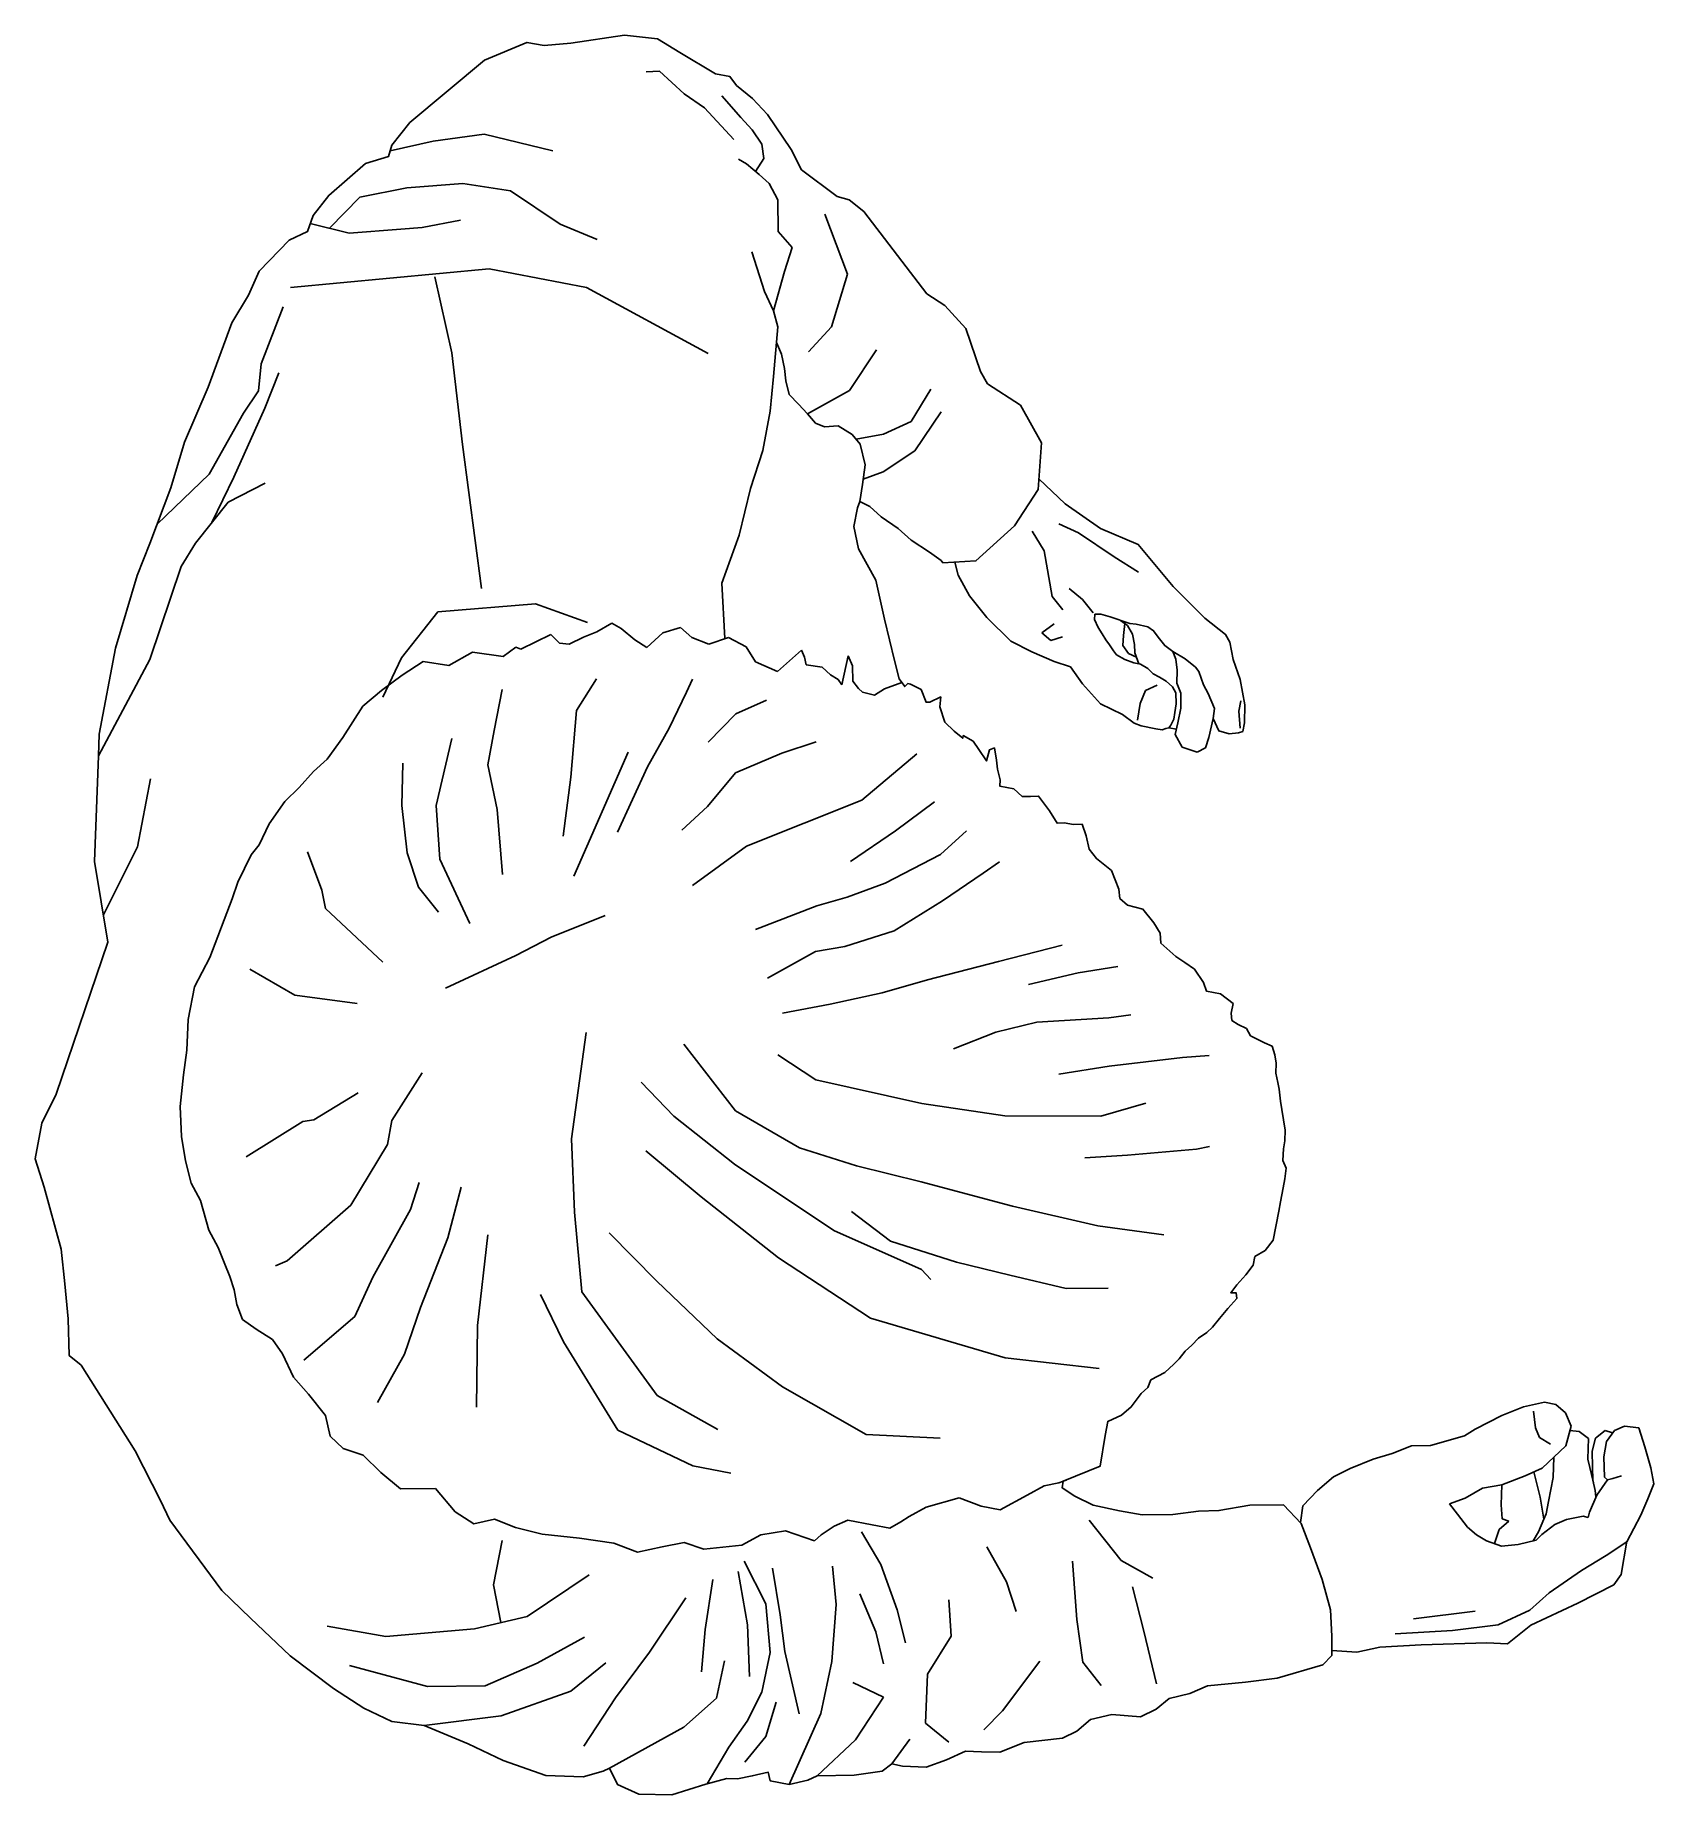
# Model space of a CAD drawing. Extents: x -0.187 to 0.363, y -0.259 to 0.339.
import ezdxf

# ---------------------------------------------------------------- set-up
doc = ezdxf.new("R2010")
doc.units = 0
doc.header["$MEASUREMENT"] = 0

msp = doc.modelspace()

# ---------------------------------------------------------------- linework, layer by layer
for p, q in [((0.02502, 0.32709), (0.02044, 0.32685)), ((0.03336, 0.31938), (0.02502, 0.32709)), ((0.04031, 0.31463), (0.03336, 0.31938)), ((0.05271, 0.31128), (0.04614, 0.31865)), ((0.05027, 0.30379), (0.04031, 0.31463)), ((-0.05206, 0.30329), (-0.03467, 0.30565)), ((-0.03467, 0.30565), (-0.01127, 0.29996)), ((0.05646, 0.30713), (0.05271, 0.31128)), ((0.05981, 0.3022), (0.05646, 0.30713)), ((-0.06668, 0.29996), (-0.05206, 0.30329)), ((0.0605, 0.29741), (0.05981, 0.3022)), ((0.05463, 0.29558), (0.05186, 0.29709)), ((0.05885, 0.29196), (0.05463, 0.29558)), ((0.05767, 0.29298), (0.0605, 0.29741)), ((-0.07703, 0.28417), (-0.06103, 0.28742)), ((-0.06103, 0.28742), (-0.04194, 0.28882)), ((-0.04194, 0.28882), (-0.02577, 0.28638)), ((0.06231, 0.28886), (0.05885, 0.29196)), ((0.06529, 0.28326), (0.06231, 0.28886)), ((-0.08736, 0.27364), (-0.07703, 0.28417)), ((-0.02577, 0.28638), (-0.00879, 0.275)), ((0.06538, 0.27251), (0.06529, 0.28326)), ((-0.05576, 0.27386), (-0.04272, 0.27641)), ((0.08129, 0.2784), (0.0889, 0.25798)), ((-0.09385, 0.27524), (-0.08059, 0.27198)), ((-0.08059, 0.27198), (-0.06307, 0.27336)), ((-0.06307, 0.27336), (-0.05576, 0.27386)), ((-0.00879, 0.275), (0.00372, 0.2698)), ((0.0701, 0.26712), (0.06538, 0.27251)), ((0.06068, 0.25214), (0.05635, 0.26558)), ((0.06754, 0.25887), (0.0701, 0.26712)), ((-0.03297, 0.25977), (-0.10061, 0.25345)), ((0.00018, 0.25349), (-0.03297, 0.25977)), ((0.06373, 0.24555), (0.06754, 0.25887)), ((0.0889, 0.25798), (0.0835, 0.24004)), ((-0.04571, 0.23121), (-0.0515, 0.25709)), ((0.04152, 0.23101), (0.00018, 0.25349)), ((0.06373, 0.24555), (0.06068, 0.25214)), ((-0.1106, 0.22755), (-0.10307, 0.24687)), ((0.06528, 0.24009), (0.06373, 0.24555)), ((0.06379, 0.22317), (0.06528, 0.24009)), ((0.0835, 0.24004), (0.07565, 0.23154)), ((0.06653, 0.23079), (0.06481, 0.23478)), ((-0.11152, 0.21832), (-0.1106, 0.22755)), ((-0.04203, 0.2001), (-0.04571, 0.23121)), ((0.06749, 0.22587), (0.06653, 0.23079)), ((0.08966, 0.21843), (0.09882, 0.23228)), ((-0.10933, 0.21237), (-0.10455, 0.22447)), ((0.06269, 0.21134), (0.06379, 0.22317)), ((0.06796, 0.22167), (0.06749, 0.22587)), ((0.06913, 0.21703), (0.06796, 0.22167)), ((-0.11656, 0.2107), (-0.11152, 0.21832)), ((0.0723, 0.21374), (0.06913, 0.21703)), ((0.07531, 0.21049), (0.08966, 0.21843)), ((0.11062, 0.20792), (0.11729, 0.2189)), ((-0.12824, 0.18996), (-0.11656, 0.2107)), ((-0.11986, 0.18892), (-0.10933, 0.21237)), ((0.06017, 0.19806), (0.06269, 0.21134)), ((0.07531, 0.21049), (0.0723, 0.21374)), ((0.07802, 0.20729), (0.07531, 0.21049)), ((0.11192, 0.19793), (0.12082, 0.21113)), ((0.08111, 0.20607), (0.07802, 0.20729)), ((0.08576, 0.20646), (0.08111, 0.20607)), ((0.09056, 0.20349), (0.08576, 0.20646)), ((0.0919, 0.20182), (0.10117, 0.20358)), ((0.10117, 0.20358), (0.11062, 0.20792)), ((-0.03558, 0.15101), (-0.04203, 0.2001)), ((0.05599, 0.18509), (0.06017, 0.19806)), ((0.09324, 0.20014), (0.09056, 0.20349)), ((0.09492, 0.19319), (0.09324, 0.20014)), ((0.10111, 0.19079), (0.11192, 0.19793)), ((0.09408, 0.18644), (0.09492, 0.19319)), ((-0.14593, 0.173), (-0.12824, 0.18996)), ((-0.12735, 0.17347), (-0.11986, 0.18892)), ((-0.12175, 0.18043), (-0.10918, 0.1869)), ((0.09318, 0.18065), (0.09408, 0.18644)), ((0.09431, 0.18829), (0.10111, 0.19079)), ((-0.13296, 0.16651), (-0.12175, 0.18043)), ((0.05212, 0.16919), (0.05599, 0.18509)), ((0.04615, 0.15283), (0.05212, 0.16919)), ((0.15184, 0.17055), (0.15586, 0.16389)), ((0.16759, 0.17001), (0.16086, 0.17311)), ((0.17966, 0.16182), (0.16759, 0.17001)), ((-0.13778, 0.15857), (-0.13296, 0.16651)), ((0.15586, 0.16389), (0.1586, 0.14833)), ((0.18802, 0.15658), (0.17966, 0.16182)), ((-0.1485, 0.12686), (-0.13778, 0.15857)), ((0.04717, 0.13401), (0.04615, 0.15283)), ((0.1644, 0.15102), (0.16896, 0.14727)), ((-0.01726, 0.14578), (-0.05042, 0.14315)), ((0.00044, 0.13945), (-0.01726, 0.14578)), ((0.1586, 0.14833), (0.16221, 0.14378)), ((0.16896, 0.14727), (0.17258, 0.14275)), ((-0.05042, 0.14315), (-0.06286, 0.12741)), ((0.00874, 0.13923), (0.00369, 0.13629)), ((0.01198, 0.13741), (0.00874, 0.13923)), ((0.0321, 0.13779), (0.02606, 0.13594)), ((0.03594, 0.13437), (0.0321, 0.13779)), ((0.15928, 0.13905), (0.15504, 0.13599)), ((0.18428, 0.13847), (0.18189, 0.14022)), ((0.18282, 0.13503), (0.18329, 0.13919)), ((0.18592, 0.13548), (0.18428, 0.13847)), ((-0.01203, 0.13538), (-0.02225, 0.13044)), ((-0.00901, 0.13241), (-0.01203, 0.13538)), ((-0.00578, 0.1321), (-0.00901, 0.13241)), ((-0.00084, 0.13446), (-0.00578, 0.1321)), ((0.00369, 0.13629), (-0.00084, 0.13446)), ((0.01663, 0.13354), (0.01198, 0.13741)), ((0.02064, 0.13098), (0.01663, 0.13354)), ((0.02606, 0.13594), (0.02064, 0.13098)), ((0.04178, 0.13206), (0.03594, 0.13437)), ((0.0485, 0.13438), (0.04178, 0.13206)), ((0.05447, 0.13115), (0.0485, 0.13438)), ((0.15504, 0.13599), (0.1582, 0.13336)), ((0.1582, 0.13336), (0.16211, 0.13465)), ((0.18265, 0.13169), (0.18282, 0.13503)), ((0.18665, 0.13198), (0.18592, 0.13548)), ((0.1867, 0.12918), (0.18665, 0.13198)), ((-0.16589, 0.09416), (-0.1485, 0.12686)), ((-0.06286, 0.12741), (-0.06918, 0.11403)), ((-0.05546, 0.12625), (-0.06262, 0.12162)), ((-0.04674, 0.1249), (-0.05546, 0.12625)), ((-0.03871, 0.12936), (-0.04674, 0.1249)), ((-0.02821, 0.12797), (-0.03871, 0.12936)), ((-0.02392, 0.13105), (-0.02821, 0.12797)), ((-0.02225, 0.13044), (-0.02392, 0.13105)), ((0.0577, 0.12605), (0.05447, 0.13115)), ((0.06516, 0.12284), (0.0577, 0.12605)), ((0.07327, 0.1301), (0.06516, 0.12284)), ((0.07433, 0.12767), (0.07327, 0.1301)), ((0.0749, 0.12511), (0.07433, 0.12767)), ((0.08914, 0.12814), (0.08704, 0.11825)), ((0.0906, 0.12471), (0.08914, 0.12814)), ((0.18456, 0.12889), (0.18265, 0.13169)), ((0.18727, 0.12764), (0.18456, 0.12889)), ((0.18808, 0.12543), (0.1867, 0.12918)), ((0.20074, 0.12705), (0.19963, 0.12964)), ((0.20111, 0.12328), (0.20074, 0.12705)), ((-0.06262, 0.12162), (-0.0696, 0.11636)), ((-0.0033, 0.10952), (0.00359, 0.12032)), ((0.0342, 0.11573), (0.03626, 0.12019)), ((0.08035, 0.12431), (0.0749, 0.12511)), ((0.08313, 0.12168), (0.08035, 0.12431)), ((0.08576, 0.12013), (0.08313, 0.12168)), ((0.08704, 0.11825), (0.08576, 0.12013)), ((0.09078, 0.11953), (0.0906, 0.12471)), ((0.20107, 0.11886), (0.20111, 0.12328)), ((-0.0696, 0.11636), (-0.076, 0.11099)), ((-0.03123, 0.1027), (-0.02857, 0.11673)), ((0.02826, 0.10354), (0.0342, 0.11573)), ((0.09265, 0.11707), (0.09078, 0.11953)), ((0.09404, 0.11575), (0.09265, 0.11707)), ((0.09817, 0.11474), (0.09404, 0.11575)), ((0.10151, 0.11691), (0.09817, 0.11474)), ((0.10741, 0.11906), (0.10151, 0.11691)), ((0.19039, 0.1164), (0.18852, 0.11195)), ((0.1943, 0.11812), (0.19039, 0.1164)), ((0.20239, 0.11549), (0.20107, 0.11886)), ((0.20243, 0.11033), (0.20239, 0.11549)), ((-0.076, 0.11099), (-0.08281, 0.10032)), ((-0.00517, 0.08686), (-0.0033, 0.10952)), ((0.04155, 0.09873), (0.05099, 0.10836)), ((0.05099, 0.10836), (0.0614, 0.11305)), ((0.18852, 0.11195), (0.18765, 0.10628)), ((0.20134, 0.10538), (0.20243, 0.11033)), ((0.22208, 0.10927), (0.22285, 0.1128)), ((0.22258, 0.10352), (0.22208, 0.10927)), ((-0.03344, 0.09101), (-0.03123, 0.1027)), ((0.02092, 0.09039), (0.02826, 0.10354)), ((0.1983, 0.10367), (0.20088, 0.10314)), ((0.2005, 0.10134), (0.20134, 0.10538)), ((0.21344, 0.10681), (0.21192, 0.10033)), ((-0.08281, 0.10032), (-0.0881, 0.09294)), ((-0.05101, 0.07725), (-0.04574, 0.10005)), ((0.06661, 0.09505), (0.07824, 0.09891)), ((0.20282, 0.09712), (0.2005, 0.10134)), ((0.20793, 0.09536), (0.20282, 0.09712)), ((0.21075, 0.09685), (0.20793, 0.09536)), ((0.21192, 0.10033), (0.21075, 0.09685)), ((-0.0881, 0.09294), (-0.09278, 0.08874)), ((-0.0627, 0.07718), (-0.06238, 0.09165)), ((-0.03026, 0.07587), (-0.03344, 0.09101)), ((-0.0042, 0.05315), (0.01427, 0.09533)), ((0.01065, 0.06812), (0.02092, 0.09039)), ((0.05081, 0.08836), (0.06661, 0.09505)), ((0.09383, 0.07899), (0.11257, 0.09482)), ((-0.15261, 0.06316), (-0.14822, 0.08632)), ((-0.09278, 0.08874), (-0.09769, 0.08339)), ((-0.00777, 0.06676), (-0.00517, 0.08686)), ((0.04136, 0.07683), (0.05081, 0.08836)), ((-0.10248, 0.07861), (-0.10783, 0.07094)), ((-0.09769, 0.08339), (-0.10248, 0.07861)), ((0.05456, 0.06343), (0.09383, 0.07899)), ((0.1053, 0.06856), (0.11858, 0.07841)), ((-0.06091, 0.06109), (-0.0627, 0.07718)), ((-0.04973, 0.05892), (-0.05101, 0.07725)), ((-0.02841, 0.05372), (-0.03026, 0.07587)), ((0.03257, 0.06881), (0.04136, 0.07683)), ((-0.10783, 0.07094), (-0.11127, 0.06382)), ((0.09, 0.05813), (0.1053, 0.06856)), ((0.12062, 0.06059), (0.1294, 0.06862)), ((-0.16428, 0.03999), (-0.15261, 0.06316)), ((-0.114, 0.06044), (-0.11847, 0.05112)), ((-0.11127, 0.06382), (-0.114, 0.06044)), ((-0.08995, 0.04843), (-0.09475, 0.06145)), ((-0.05706, 0.04946), (-0.06091, 0.06109)), ((0.03626, 0.04994), (0.05456, 0.06343)), ((0.10181, 0.05083), (0.12062, 0.06059)), ((-0.03961, 0.03702), (-0.04973, 0.05892)), ((0.12124, 0.04473), (0.13515, 0.0542)), ((0.13515, 0.0542), (0.14071, 0.05799)), ((-0.11847, 0.05112), (-0.12043, 0.0455)), ((-0.08872, 0.04214), (-0.08995, 0.04843)), ((-0.05021, 0.0409), (-0.05706, 0.04946)), ((0.0888, 0.04603), (0.10181, 0.05083)), ((-0.12043, 0.0455), (-0.128, 0.02553)), ((-0.06917, 0.0239), (-0.08872, 0.04214)), ((0.05764, 0.03498), (0.07856, 0.04313)), ((0.07856, 0.04313), (0.0888, 0.04603)), ((0.10478, 0.03453), (0.12124, 0.04473)), ((-0.01186, 0.03242), (0.0065, 0.03984)), ((-0.02393, 0.02623), (-0.01186, 0.03242)), ((0.08803, 0.02922), (0.10478, 0.03453)), ((-0.128, 0.02553), (-0.13325, 0.01551)), ((-0.04785, 0.01502), (-0.02393, 0.02623)), ((0.06177, 0.01846), (0.07802, 0.02749)), ((0.07802, 0.02749), (0.08803, 0.02922)), ((0.11614, 0.01784), (0.14034, 0.02415)), ((0.14034, 0.02415), (0.16199, 0.02974)), ((-0.09916, 0.01263), (-0.11441, 0.02158)), ((0.1506, 0.01631), (0.1674, 0.02026)), ((0.1674, 0.02026), (0.1809, 0.02246)), ((-0.13325, 0.01551), (-0.13536, 0.00442)), ((-0.0779, 0.00981), (-0.09916, 0.01263)), ((0.08309, 0.00957), (0.10079, 0.01348)), ((0.10079, 0.01348), (0.11614, 0.01784)), ((0.06679, 0.0066), (0.08309, 0.00957)), ((-0.13536, 0.00442), (-0.1359, -0.00601)), ((0, 0), (-0.00496, -0.03618)), ((0.12501, -0.00564), (0.13942, 0.0001)), ((0.13942, 0.0001), (0.15338, 0.00351)), ((0.15338, 0.00351), (0.17787, 0.00492)), ((0.17787, 0.00492), (0.18532, 0.00593)), ((0.0333, -0.004), (0.05079, -0.0267)), ((-0.1359, -0.00601), (-0.13701, -0.01442)), ((0.0653, -0.00765), (0.07822, -0.01615)), ((0.16087, -0.01419), (0.17803, -0.0115)), ((0.17803, -0.0115), (0.20299, -0.00849)), ((0.20299, -0.00849), (0.21203, -0.00783)), ((-0.13701, -0.01442), (-0.1381, -0.02523)), ((-0.05573, -0.01377), (-0.06607, -0.02998)), ((0.01869, -0.01687), (0.0298, -0.02849)), ((0.07822, -0.01615), (0.11423, -0.02419)), ((-0.0776, -0.02053), (-0.09267, -0.02978)), ((-0.1381, -0.02523), (-0.13763, -0.03537)), ((-0.09267, -0.02978), (-0.0964, -0.03028)), ((0.0298, -0.02849), (0.0505, -0.04479)), ((0.05079, -0.0267), (0.07262, -0.03931)), ((0.11423, -0.02419), (0.1425, -0.02834)), ((0.1425, -0.02834), (0.17517, -0.02848)), ((0.17517, -0.02848), (0.19052, -0.02412)), ((-0.13763, -0.03537), (-0.13635, -0.04375)), ((-0.0964, -0.03028), (-0.11564, -0.04238)), ((-0.06607, -0.02998), (-0.06762, -0.03816)), ((-0.06762, -0.03816), (-0.08001, -0.05882)), ((-0.00496, -0.03618), (-0.00397, -0.06111)), ((0.02036, -0.04031), (0.03918, -0.05599)), ((0.07262, -0.03931), (0.09204, -0.04542)), ((0.16975, -0.04264), (0.18418, -0.04181)), ((0.18418, -0.04181), (0.20777, -0.03974)), ((0.20777, -0.03974), (0.21211, -0.03878)), ((-0.13635, -0.04375), (-0.13443, -0.0513)), ((0.0505, -0.04479), (0.08428, -0.06738)), ((0.09204, -0.04542), (0.11403, -0.0508)), ((-0.13443, -0.0513), (-0.13124, -0.05717)), ((-0.05676, -0.05112), (-0.0597, -0.06025)), ((-0.04251, -0.05261), (-0.047, -0.06993)), ((0.11403, -0.0508), (0.14514, -0.05912)), ((-0.13124, -0.05717), (-0.12837, -0.06729)), ((-0.08001, -0.05882), (-0.10176, -0.07771)), ((0.03918, -0.05599), (0.06552, -0.07673)), ((0.14514, -0.05912), (0.17414, -0.06583)), ((-0.0597, -0.06025), (-0.07254, -0.08325)), ((-0.00397, -0.06111), (-0.0015, -0.08823)), ((0.10357, -0.07103), (0.09027, -0.0609)), ((0.17414, -0.06583), (0.19657, -0.06887)), ((-0.12837, -0.06729), (-0.12517, -0.07316)), ((-0.047, -0.06993), (-0.05633, -0.09359)), ((-0.03348, -0.06886), (-0.03691, -0.0997)), ((0.00781, -0.06821), (0.02407, -0.08461)), ((0.08428, -0.06738), (0.11412, -0.08065)), ((0.12601, -0.07814), (0.10357, -0.07103)), ((-0.12517, -0.07316), (-0.1229, -0.07886)), ((-0.10176, -0.07771), (-0.10571, -0.07939)), ((0.06552, -0.07673), (0.09676, -0.09718)), ((-0.1229, -0.07886), (-0.12129, -0.083)), ((-0.12129, -0.083), (-0.11977, -0.08759)), ((-0.07254, -0.08325), (-0.0787, -0.09662)), ((0.11412, -0.08065), (0.11727, -0.0841)), ((0.14421, -0.08255), (0.12601, -0.07814)), ((0.16332, -0.08712), (0.14421, -0.08255)), ((-0.11977, -0.08759), (-0.1188, -0.09257)), ((-0.01555, -0.08921), (-0.00769, -0.10524)), ((-0.0015, -0.08823), (0.02415, -0.12356)), ((0.02407, -0.08461), (0.04457, -0.10424)), ((0.17762, -0.08698), (0.16332, -0.08712)), ((-0.1188, -0.09257), (-0.1169, -0.09771)), ((-0.05633, -0.09359), (-0.06178, -0.10952)), ((-0.1169, -0.09771), (-0.11226, -0.10099)), ((-0.11226, -0.10099), (-0.10669, -0.10444)), ((-0.0787, -0.09662), (-0.09605, -0.1115)), ((-0.03691, -0.0997), (-0.03733, -0.12748)), ((0.09676, -0.09718), (0.14262, -0.11072)), ((-0.10669, -0.10444), (-0.10332, -0.10938)), ((-0.00769, -0.10524), (0.01081, -0.13539)), ((0.04457, -0.10424), (0.06689, -0.12059)), ((-0.10332, -0.10938), (-0.09955, -0.11728)), ((-0.06178, -0.10952), (-0.07094, -0.12595)), ((0.14262, -0.11072), (0.17462, -0.11437)), ((-0.09955, -0.11728), (-0.09442, -0.12304)), ((-0.09442, -0.12304), (-0.08863, -0.13036)), ((0.02415, -0.12356), (0.0448, -0.13509)), ((0.06689, -0.12059), (0.09529, -0.13687)), ((-0.08863, -0.13036), (-0.08709, -0.13736)), ((0.31165, -0.13035), (0.30257, -0.13502)), ((0.31905, -0.12735), (0.31165, -0.13035)), ((0.32616, -0.12583), (0.31905, -0.12735)), ((0.32309, -0.13455), (0.32236, -0.12887)), ((0.32997, -0.12666), (0.32616, -0.12583)), ((0.33328, -0.12949), (0.32997, -0.12666)), ((0.33519, -0.13393), (0.33328, -0.12949)), ((-0.08709, -0.13736), (-0.08262, -0.14156)), ((0.01081, -0.13539), (0.03636, -0.1475)), ((0.09529, -0.13687), (0.1205, -0.13802)), ((0.29895, -0.13731), (0.28731, -0.14061)), ((0.30257, -0.13502), (0.29895, -0.13731)), ((0.3244, -0.13781), (0.32309, -0.13455)), ((0.33337, -0.14063), (0.33519, -0.13393)), ((0.33477, -0.13547), (0.33799, -0.13582)), ((0.33799, -0.13582), (0.34116, -0.13812)), ((0.34675, -0.13551), (0.34348, -0.13809)), ((0.34933, -0.13629), (0.34675, -0.13551)), ((0.34995, -0.13543), (0.34721, -0.13923)), ((0.35342, -0.134), (0.34995, -0.13543)), ((0.35824, -0.1346), (0.35342, -0.134)), ((0.36025, -0.14105), (0.35824, -0.1346)), ((-0.08262, -0.14156), (-0.07586, -0.1438)), ((0.27425, -0.14331), (0.26789, -0.1452)), ((0.28091, -0.14071), (0.27425, -0.14331)), ((0.28731, -0.14061), (0.28091, -0.14071)), ((0.32819, -0.1401), (0.3244, -0.13781)), ((0.3254, -0.14822), (0.33337, -0.14063)), ((0.34105, -0.14157), (0.3409, -0.14522)), ((0.34116, -0.13812), (0.34105, -0.14157)), ((0.34348, -0.13809), (0.34237, -0.1425)), ((0.34237, -0.1425), (0.34244, -0.14789)), ((0.34721, -0.13923), (0.34636, -0.14443)), ((0.36235, -0.14813), (0.36025, -0.14105)), ((-0.07586, -0.1438), (-0.06981, -0.14973)), ((0.03636, -0.1475), (0.04922, -0.14994)), ((0.26003, -0.14833), (0.25431, -0.15121)), ((0.26789, -0.1452), (0.26003, -0.14833)), ((0.31955, -0.15088), (0.3254, -0.14822)), ((0.32247, -0.14955), (0.32463, -0.15819)), ((0.32926, -0.14454), (0.32908, -0.1514)), ((0.3409, -0.14522), (0.34283, -0.15327)), ((0.34244, -0.14789), (0.34261, -0.15234)), ((0.34636, -0.14443), (0.34651, -0.15136)), ((0.36334, -0.15358), (0.36235, -0.14813)), ((-0.06981, -0.14973), (-0.0632, -0.15529)), ((-0.0632, -0.15529), (-0.05121, -0.15517)), ((-0.05121, -0.15517), (-0.04459, -0.16313)), ((0.15005, -0.15747), (0.15592, -0.15427)), ((0.15592, -0.15427), (0.16089, -0.1533)), ((0.16089, -0.1533), (0.16333, -0.15233)), ((0.25431, -0.15121), (0.2489, -0.15591)), ((0.2991, -0.15847), (0.30509, -0.15505)), ((0.30509, -0.15505), (0.31159, -0.15393)), ((0.31159, -0.15393), (0.31137, -0.1608)), ((0.31159, -0.15393), (0.31955, -0.15088)), ((0.32908, -0.1514), (0.32752, -0.15959)), ((0.34261, -0.15234), (0.34343, -0.1559)), ((0.3476, -0.15219), (0.3439, -0.15741)), ((0.34651, -0.15136), (0.3476, -0.15219)), ((0.34943, -0.15177), (0.3476, -0.15219)), ((0.3523, -0.15092), (0.34943, -0.15177)), ((0.36136, -0.15867), (0.36334, -0.15358)), ((0.1099, -0.1647), (0.11577, -0.1615)), ((0.11577, -0.1615), (0.1269, -0.15835)), ((0.1269, -0.15835), (0.13449, -0.16122)), ((0.13449, -0.16122), (0.14096, -0.16245)), ((0.14096, -0.16245), (0.15005, -0.15747)), ((0.24395, -0.16114), (0.2431, -0.16678)), ((0.2489, -0.15591), (0.24395, -0.16114)), ((0.29384, -0.16041), (0.2991, -0.15847)), ((0.29657, -0.16393), (0.29384, -0.16041)), ((0.31137, -0.1608), (0.3117, -0.16552)), ((0.32463, -0.15819), (0.32595, -0.16562)), ((0.32752, -0.15959), (0.32672, -0.1638)), ((0.3439, -0.15741), (0.34141, -0.16321)), ((0.34343, -0.1559), (0.34365, -0.158)), ((0.35888, -0.16427), (0.36136, -0.15867)), ((-0.04459, -0.16313), (-0.03818, -0.16722)), ((-0.03818, -0.16722), (-0.03119, -0.16567)), ((-0.03119, -0.16567), (-0.02406, -0.16846)), ((0.08439, -0.168), (0.08907, -0.16602)), ((0.08907, -0.16602), (0.09739, -0.16759)), ((0.09739, -0.16759), (0.10339, -0.16873)), ((0.10339, -0.16873), (0.10715, -0.16657)), ((0.10715, -0.16657), (0.1099, -0.1647)), ((0.18209, -0.17967), (0.1712, -0.16596)), ((0.29993, -0.16837), (0.29657, -0.16393)), ((0.31401, -0.16636), (0.31074, -0.16916)), ((0.3117, -0.16552), (0.31401, -0.16636)), ((0.32595, -0.16562), (0.3241, -0.16997)), ((0.3296, -0.16745), (0.32528, -0.1708)), ((0.32672, -0.1638), (0.32595, -0.16562)), ((0.33362, -0.1657), (0.3296, -0.16745)), ((0.33933, -0.16462), (0.33362, -0.1657)), ((0.341, -0.16501), (0.33933, -0.16462)), ((0.34141, -0.16321), (0.341, -0.16501)), ((0.35414, -0.17329), (0.35888, -0.16427)), ((-0.03146, -0.18795), (-0.0286, -0.17286)), ((-0.02406, -0.16846), (-0.0149, -0.17068)), ((-0.0149, -0.17068), (-0.00225, -0.17212)), ((-0.00225, -0.17212), (0.00939, -0.17384)), ((0.02591, -0.17506), (0.03337, -0.1736)), ((0.03337, -0.1736), (0.04012, -0.17584)), ((0.053, -0.1745), (0.05942, -0.17093)), ((0.05942, -0.17093), (0.0678, -0.16965)), ((0.0678, -0.16965), (0.0777, -0.17296)), ((0.0777, -0.17296), (0.07999, -0.171)), ((0.07999, -0.171), (0.08439, -0.168)), ((0.09377, -0.16998), (0.10025, -0.18101)), ((0.30304, -0.17095), (0.29993, -0.16837)), ((0.30645, -0.173), (0.30304, -0.17095)), ((0.31151, -0.17476), (0.30645, -0.173)), ((0.31074, -0.16916), (0.30909, -0.17392)), ((0.32331, -0.17273), (0.31721, -0.17424)), ((0.3241, -0.16997), (0.32226, -0.17299)), ((0.32528, -0.1708), (0.32331, -0.17273)), ((0.34717, -0.17803), (0.35414, -0.17329)), ((0.35223, -0.18445), (0.35418, -0.17309)), ((0.00939, -0.17384), (0.01744, -0.17681)), ((0.01744, -0.17681), (0.02591, -0.17506)), ((0.04012, -0.17584), (0.053, -0.1745)), ((0.14302, -0.18697), (0.1364, -0.17499)), ((0.31721, -0.17424), (0.31151, -0.17476)), ((0.33872, -0.18311), (0.34717, -0.17803)), ((0.00104, -0.18461), (-0.02002, -0.1987)), ((0.05493, -0.20156), (0.0517, -0.18346)), ((0.05382, -0.17989), (0.06117, -0.19446)), ((0.06599, -0.19814), (0.06347, -0.18233)), ((0.0851, -0.19469), (0.0839, -0.18159)), ((0.10025, -0.18101), (0.1059, -0.19649)), ((0.1655, -0.17989), (0.16694, -0.19978)), ((0.19289, -0.1857), (0.18209, -0.17967)), ((0.32777, -0.19074), (0.33872, -0.18311)), ((0.34973, -0.18802), (0.35223, -0.18445)), ((-0.029, -0.20083), (-0.03146, -0.18795)), ((0.04051, -0.20312), (0.04311, -0.18615)), ((0.09315, -0.19101), (0.09865, -0.204)), ((0.1463, -0.19709), (0.14302, -0.18697)), ((0.18982, -0.20375), (0.18596, -0.18869)), ((0.3212, -0.19658), (0.32777, -0.19074)), ((0.33743, -0.19419), (0.34973, -0.18802)), ((0.03397, -0.19238), (0.02157, -0.21087)), ((0.06117, -0.19446), (0.06264, -0.21099)), ((0.08358, -0.21402), (0.0851, -0.19469)), ((0.1059, -0.19649), (0.10867, -0.20774)), ((0.12348, -0.19307), (0.12419, -0.20547)), ((0.3025, -0.19688), (0.28153, -0.19957)), ((0.31034, -0.2016), (0.3212, -0.19658)), ((0.32145, -0.20168), (0.33743, -0.19419)), ((-0.06819, -0.2055), (-0.08806, -0.20204)), ((-0.03798, -0.20295), (-0.06819, -0.2055)), ((-0.02002, -0.1987), (-0.03798, -0.20295)), ((0.03929, -0.2176), (0.04051, -0.20312)), ((0.05557, -0.21915), (0.05493, -0.20156)), ((0.06759, -0.2107), (0.06599, -0.19814)), ((0.16694, -0.19978), (0.16909, -0.21429)), ((0.27537, -0.20468), (0.2948, -0.20351)), ((0.2948, -0.20351), (0.31034, -0.2016)), ((0.31356, -0.20808), (0.32145, -0.20168)), ((-0.01661, -0.21467), (-0.00052, -0.20576)), ((0.09865, -0.204), (0.10118, -0.2149)), ((0.12419, -0.20547), (0.11623, -0.21836)), ((0.19405, -0.22163), (0.18982, -0.20375)), ((0.26225, -0.2109), (0.27007, -0.20914)), ((0.27007, -0.20914), (0.28417, -0.20838)), ((0.28417, -0.20838), (0.30654, -0.20776)), ((0.30654, -0.20776), (0.31356, -0.20808)), ((-0.08049, -0.21543), (-0.05396, -0.2226)), ((-0.03431, -0.22235), (-0.01661, -0.21467)), ((-0.00524, -0.22418), (0.00671, -0.21449)), ((0.02157, -0.21087), (0.01004, -0.22646)), ((0.04705, -0.21386), (0.04434, -0.22653)), ((0.06264, -0.21099), (0.05976, -0.22454)), ((0.07247, -0.23185), (0.06759, -0.2107)), ((0.07992, -0.23171), (0.08358, -0.21402)), ((0.15444, -0.21396), (0.14174, -0.23086)), ((0.16909, -0.21429), (0.17525, -0.2222)), ((0.25375, -0.21034), (0.26225, -0.2109)), ((0.10118, -0.22624), (0.09079, -0.22121)), ((0.11623, -0.21836), (0.11551, -0.23508)), ((-0.05396, -0.2226), (-0.03431, -0.22235)), ((-0.02889, -0.23257), (-0.00524, -0.22418)), ((0.01004, -0.22646), (-0.00072, -0.24281)), ((0.04434, -0.22653), (0.03328, -0.23639)), ((0.05976, -0.22454), (0.05484, -0.23433)), ((0.0917, -0.24069), (0.10118, -0.22624)), ((-0.05515, -0.23581), (-0.02889, -0.23257)), ((0.06121, -0.23952), (0.06464, -0.22791)), ((0.06912, -0.25586), (0.07992, -0.23171)), ((0.14174, -0.23086), (0.13531, -0.2373)), ((0.03328, -0.23639), (0.00792, -0.2504)), ((0.05484, -0.23433), (0.04855, -0.24325)), ((0.11551, -0.23508), (0.12349, -0.2415)), ((0.04855, -0.24325), (0.04122, -0.25563)), ((0.05403, -0.24828), (0.06121, -0.23952)), ((0.07868, -0.25298), (0.0917, -0.24069)), ((0.10406, -0.24888), (0.11012, -0.2405))]:
    msp.add_line(p, q)
msp.add_lwpolyline([(0.12138, 0.15978), (0.13265, 0.16043), (0.14576, 0.17235), (0.15384, 0.18477), (0.15499, 0.20066), (0.14782, 0.21348), (0.13665, 0.22072), (0.13419, 0.2249), (0.12921, 0.23948), (0.12207, 0.24731), (0.11595, 0.25134), (0.09447, 0.27928), (0.0895, 0.28326), (0.08546, 0.28439), (0.07331, 0.29352), (0.06979, 0.30045), (0.0617, 0.31233), (0.05665, 0.3178), (0.05116, 0.32225), (0.04893, 0.32523), (0.04399, 0.32616), (0.03186, 0.33345), (0.02434, 0.33805), (0.01308, 0.33933), (-0.00521, 0.33659), (-0.01423, 0.33586), (-0.02013, 0.33686), (-0.0346, 0.33083), (-0.05993, 0.30958), (-0.06614, 0.30187), (-0.06723, 0.29805), (-0.07505, 0.29572), (-0.08759, 0.28483), (-0.09291, 0.27792), (-0.09478, 0.27255), (-0.10106, 0.26961), (-0.11123, 0.25899), (-0.11486, 0.25087), (-0.12054, 0.24148), (-0.1286, 0.21951), (-0.13669, 0.20084), (-0.14131, 0.18534), (-0.14844, 0.16633), (-0.15278, 0.15552), (-0.16017, 0.1308), (-0.16573, 0.10148), (-0.16589, 0.09416), (-0.16732, 0.05818), (-0.16273, 0.03072), (-0.18038, -0.02104), (-0.18519, -0.03091), (-0.18747, -0.04297), (-0.1844, -0.05261), (-0.17862, -0.07379), (-0.17742, -0.08553), (-0.17621, -0.09743), (-0.1759, -0.10998), (-0.17185, -0.1132), (-0.1534, -0.14241), (-0.14483, -0.15923), (-0.1417, -0.16594), (-0.12395, -0.18988), (-0.11423, -0.19932), (-0.10075, -0.21216), (-0.08596, -0.2233), (-0.07559, -0.22998), (-0.06615, -0.23446), (-0.05515, -0.23581), (-0.04017, -0.24208), (-0.02827, -0.24776), (-0.01365, -0.25284), (-0.00104, -0.25334), (0.00585, -0.25138), (0.00792, -0.2504), (0.01065, -0.2559), (0.01793, -0.25917), (0.02921, -0.25942), (0.04071, -0.25576), (0.04784, -0.25387), (0.05155, -0.25398), (0.05655, -0.253), (0.06196, -0.25174), (0.06261, -0.25463), (0.06912, -0.25586), (0.07541, -0.25441), (0.07868, -0.25298), (0.09124, -0.25272), (0.1007, -0.25137), (0.10406, -0.24888), (0.10764, -0.24967), (0.11575, -0.25001), (0.12261, -0.24746), (0.12916, -0.24461), (0.13454, -0.24479), (0.14078, -0.24489), (0.14905, -0.24163), (0.16208, -0.24013), (0.16697, -0.23781), (0.1717, -0.23377), (0.17887, -0.23212), (0.18871, -0.2329), (0.19401, -0.2303), (0.19842, -0.22669), (0.20545, -0.22496), (0.21148, -0.22238), (0.22435, -0.22109), (0.23518, -0.21977), (0.25074, -0.21514), (0.25374, -0.21198), (0.25377, -0.20549), (0.25331, -0.1965), (0.25045, -0.18621), (0.24649, -0.17536), (0.24337, -0.16706), (0.23735, -0.16075), (0.22591, -0.16087), (0.21533, -0.16271), (0.20845, -0.16285), (0.19962, -0.16403), (0.18926, -0.16411), (0.18146, -0.16276), (0.17256, -0.16083), (0.16628, -0.15783), (0.16201, -0.15498), (0.16231, -0.15275), (0.17493, -0.14759), (0.17661, -0.13713), (0.17751, -0.13237), (0.18224, -0.13019), (0.18553, -0.12742), (0.18887, -0.12282), (0.1911, -0.12078), (0.1922, -0.11822), (0.19698, -0.11574), (0.19998, -0.11292), (0.20186, -0.11112), (0.20391, -0.10843), (0.20615, -0.10639), (0.20844, -0.10405), (0.21127, -0.10212), (0.21315, -0.10032), (0.21555, -0.09739), (0.21836, -0.09392), (0.22147, -0.0905), (0.22122, -0.08861), (0.21938, -0.08857), (0.22143, -0.08587), (0.22454, -0.08246), (0.227, -0.07923), (0.22756, -0.07626), (0.23104, -0.07415), (0.23385, -0.07068), (0.23571, -0.06086), (0.23633, -0.05759), (0.23724, -0.05284), (0.2378, -0.04986), (0.23818, -0.04624), (0.23714, -0.04358), (0.23728, -0.0396), (0.23779, -0.03693), (0.23787, -0.03325), (0.2373, -0.02975), (0.23673, -0.02625), (0.23635, -0.02341), (0.23589, -0.01932), (0.2354, -0.01707), (0.23477, -0.01387), (0.2348, -0.01049), (0.23441, -0.00764), (0.23343, -0.00468), (0.23087, -0.00358), (0.2261, -0.00114), (0.22471, 0.00128), (0.22191, 0.00274), (0.2197, 0.00408), (0.21956, 0.00657), (0.22018, 0.00984), (0.21587, 0.01312), (0.21112, 0.01402), (0.21014, 0.01698), (0.20701, 0.02158), (0.20372, 0.02374), (0.20073, 0.02585), (0.19561, 0.03033), (0.19534, 0.03377), (0.19323, 0.03725), (0.1895, 0.04196), (0.18421, 0.04327), (0.18158, 0.04562), (0.18125, 0.04876), (0.17875, 0.05509), (0.17367, 0.05913), (0.1712, 0.06237), (0.17021, 0.06687), (0.1688, 0.07083), (0.16572, 0.0708), (0.16275, 0.07137), (0.16026, 0.07122), (0.15766, 0.07541), (0.15399, 0.08042), (0.15121, 0.08033), (0.14842, 0.08024), (0.14554, 0.08294), (0.14079, 0.08385), (0.14089, 0.08598), (0.14002, 0.08954), (0.13969, 0.09268), (0.13894, 0.09682), (0.13728, 0.09621), (0.13625, 0.09241), (0.1336, 0.0963), (0.13168, 0.09913), (0.12834, 0.10099), (0.12817, 0.1001), (0.12524, 0.1025), (0.12212, 0.10556), (0.12035, 0.11082), (0.12067, 0.11415), (0.11695, 0.11239), (0.1157, 0.11232), (0.11406, 0.11663), (0.11042, 0.11855), (0.10953, 0.11872), (0.10841, 0.1177), (0.10651, 0.12026), (0.10491, 0.12661), (0.10153, 0.14063), (0.09865, 0.15391), (0.09268, 0.16454), (0.09111, 0.17218), (0.0924, 0.17849), (0.09318, 0.18065), (0.0965, 0.17898), (0.10044, 0.17548), (0.10621, 0.17142), (0.11066, 0.16745), (0.11688, 0.16345), (0.12079, 0.16055)], close=True)
msp.add_lwpolyline([(0.1541, 0.18837), (0.16307, 0.17988), (0.17506, 0.17147), (0.18788, 0.16597), (0.19979, 0.15172), (0.21055, 0.14101), (0.21762, 0.13541), (0.21906, 0.13274), (0.22016, 0.12693), (0.22259, 0.12014), (0.22419, 0.1115), (0.22408, 0.10539), (0.22346, 0.10245), (0.22203, 0.10191), (0.21886, 0.10159), (0.21536, 0.1026), (0.21344, 0.10677), (0.21379, 0.11017), (0.21165, 0.11531), (0.21009, 0.11831), (0.20851, 0.12277), (0.20735, 0.12426), (0.20391, 0.1271), (0.19963, 0.12964), (0.19689, 0.13161), (0.19471, 0.13444), (0.19311, 0.13665), (0.19112, 0.13801), (0.18715, 0.13893), (0.185, 0.13917), (0.1783, 0.14142), (0.17518, 0.1423), (0.17316, 0.14228), (0.17305, 0.14052), (0.17427, 0.1378), (0.17564, 0.13558), (0.17681, 0.13357), (0.1781, 0.13183), (0.17946, 0.12987), (0.18053, 0.12848), (0.18333, 0.12692), (0.18636, 0.12575), (0.18864, 0.12532), (0.19116, 0.12381), (0.19302, 0.12198), (0.19517, 0.12083), (0.19743, 0.11952), (0.19958, 0.11763), (0.20066, 0.11551), (0.20075, 0.11185), (0.20035, 0.10891), (0.2, 0.10656), (0.19897, 0.10455), (0.1983, 0.10367), (0.19728, 0.10337), (0.19606, 0.10294), (0.19392, 0.10334), (0.18893, 0.10429), (0.18645, 0.1052), (0.18258, 0.10815), (0.175, 0.11181), (0.1689, 0.11857), (0.16483, 0.12437), (0.15927, 0.12616), (0.15163, 0.12953), (0.14449, 0.1331), (0.13641, 0.14113), (0.13045, 0.14861), (0.12659, 0.15555), (0.12549, 0.16002)])

doc.saveas('drawing.dxf')
